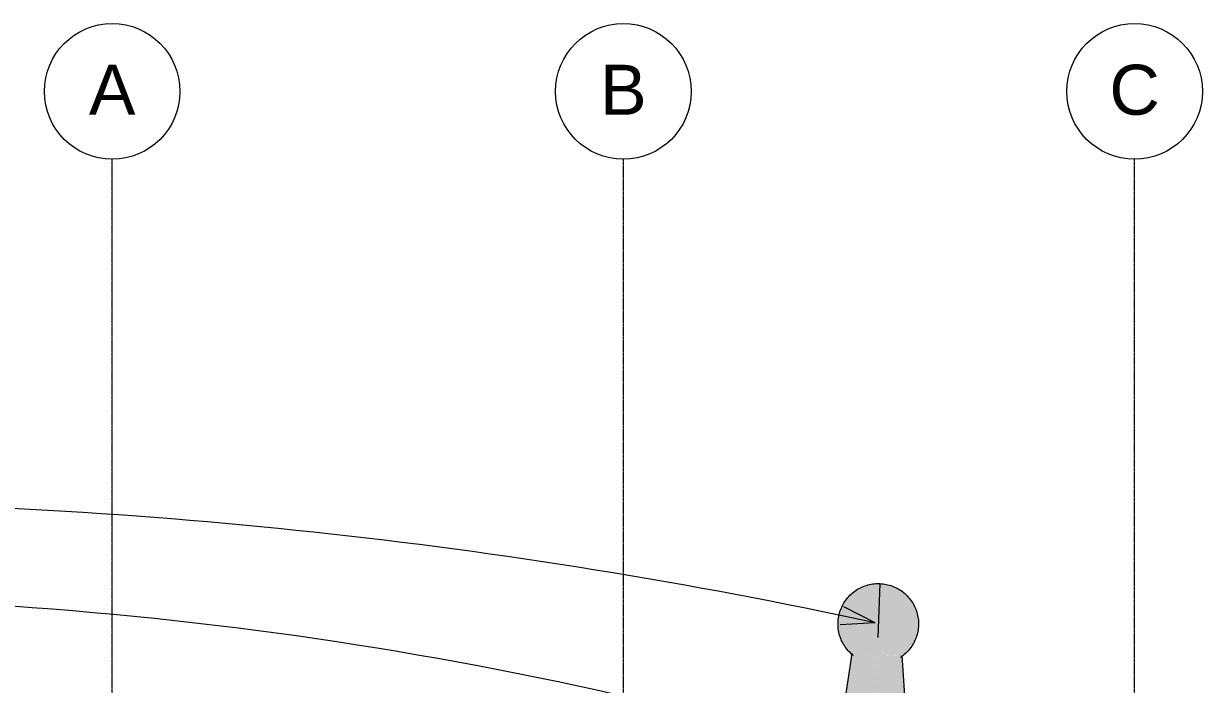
# Model space of a CAD drawing. Header units: inches. Extents: x 20478 to 36715, y -248 to 750.
# Drawn here: x 20861 to 21417, y 401 to 713 of the extents above; entities that cross this region are included whole.
import ezdxf

# ---------------------------------------------------------------- set-up
doc = ezdxf.new("R2010")
doc.units = ezdxf.units.IN
doc.header["$MEASUREMENT"] = 0
doc.linetypes.add('Grid Line 1_2_', pattern=[0.875, 0.5, -0.125, 0.125, -0.125])
for name, color, linetype, lineweight in [('A-GENM', 13, 'Continuous', 9), ('G-ANNO-TEXT', 231, 'Continuous', 9), ('S-GRID', 1, 'Continuous', 9), ('S-GRID-IDEN', 1, 'Continuous', 9)]:
    doc.layers.add(name, color=color, linetype=linetype, lineweight=lineweight)
doc.styles.add('Arial', font='arial.ttf', dxfattribs={"height": 23.60479})

# ---------------------------------------------------------------- blocks, each defined once
blk = doc.blocks.new('turbine vent - turbine vent-625927-Elevation - West')
at = {"layer": 'A-GENM'}
for points in [[(21275.3, 414.17), (21277.16, 415.69), (21279.08, 417.81), (21280.63, 420.11), (21281.88, 422.82), (21282.73, 425.95), (21283.06, 428.64), (21282.95, 431.62), (21282.37, 434.55), (21281.27, 437.49), (21279.9, 439.95), (21278.06, 442.3), (21275.87, 444.33), (21273.17, 446.1), (21270.83, 447.19), (21270.69, 447.24), (21268.4, 447.92), (21267.06, 448.2), (21266.93, 448.2), (21264.85, 448.42), (21261.89, 448.31), (21259.61, 447.88), (21258.53, 447.59), (21256.99, 447.03), (21256.16, 446.71), (21253.56, 445.26), (21251.21, 443.42), (21249.18, 441.23), (21247.38, 438.46), (21246.26, 436.05), (21245.45, 433.19), (21245.09, 430.23), (21245.2, 427.25), (21245.78, 424.32), (21246.8, 421.52), (21248.26, 418.91), (21250.12, 416.54), (21251.63, 415.21), (21251.82, 415.14), (21252.82, 415.18), (21253.44, 415.16), (21254.8, 415.04), (21256.56, 415.04), (21257.87, 414.84), (21258.54, 414.9), (21261.91, 414.71), (21264.64, 414.6), (21265.78, 414.58), (21266.75, 414.6), (21268.56, 414.51), (21269.38, 414.4), (21269.57, 414.39), (21270.71, 414.42), (21272.68, 414.35), (21274.51, 414.24), (21274.63, 414.21), (21274.85, 414.23), (21275.15, 414.18), (21275.3, 414.22)], [(21267.04, 448.19), (21266.92, 448.21), (21267, 448.2)], [(21262.29, 386.53), (21263.44, 414.7), (21262.8, 414.69), (21260.09, 414.78), (21258.54, 414.9), (21257.67, 414.87), (21256.22, 415.04), (21254.8, 415.04), (21254.5, 415.02), (21253.44, 415.16), (21251.7, 415.17), (21251.62, 415.16), (21247.3, 387.16), (21261.48, 386.57)], [(21277.27, 385.91), (21275.22, 414.19), (21275.01, 414.18), (21274.82, 414.22), (21274.51, 414.24), (21273.53, 414.33), (21271.59, 414.34), (21270.38, 414.45), (21269.26, 414.41), (21266.39, 414.61), (21265.77, 414.58), (21265.22, 414.56), (21263.46, 414.7), (21262.29, 386.53), (21277.05, 385.92)]]:
    blk.add_hatch(color=256, dxfattribs=at).paths.add_polyline_path(points, flags=0)
for p, q in [((21264.87, 448.42), (21263.8, 422.92)), ((21251.62, 415.51), (21247.3, 387.16)), ((21277.27, 385.91), (21275.33, 414.54))]:
    blk.add_line(p, q, dxfattribs=at)
at = {"layer": 'A-GENM', "flags": 128}
for points in [[(21252.32, 414.51), (21252.1, 414.68), (21251.52, 415.17), (21250.96, 415.68), (21250.42, 416.22), (21249.91, 416.78), (21249.41, 417.35), (21248.94, 417.95), (21248.49, 418.56), (21248.07, 419.2), (21247.67, 419.84), (21247.3, 420.51), (21246.96, 421.18), (21246.64, 421.88), (21246.35, 422.58), (21246.09, 423.29), (21245.86, 424.02), (21245.66, 424.75), (21245.49, 425.49), (21245.35, 426.24), (21245.23, 426.99), (21245.15, 427.74), (21245.1, 428.5), (21245.08, 429.26), (21245.08, 430.02), (21245.12, 430.78), (21245.19, 431.54), (21245.29, 432.29), (21245.42, 433.04), (21245.58, 433.78), (21245.77, 434.52), (21245.99, 435.25), (21246.23, 435.96), (21246.51, 436.67), (21246.81, 437.37), (21247.14, 438.05), (21247.5, 438.72), (21247.89, 439.38), (21248.3, 440.02), (21248.73, 440.64), (21249.19, 441.25), (21249.68, 441.83), (21250.18, 442.4), (21250.71, 442.94), (21251.26, 443.47), (21251.84, 443.97), (21252.43, 444.45), (21253.04, 444.9), (21253.66, 445.33), (21254.31, 445.73), (21254.97, 446.11), (21255.64, 446.46), (21256.33, 446.78), (21257.03, 447.08), (21257.74, 447.35), (21258.46, 447.59), (21259.19, 447.8), (21259.93, 447.98), (21260.67, 448.13), (21261.42, 448.25), (21262.18, 448.34), (21262.94, 448.4), (21263.7, 448.43), (21264.46, 448.43), (21264.87, 448.42)], [(21264.87, 448.42), (21265.62, 448.37), (21266.38, 448.29), (21267.13, 448.19), (21267.88, 448.05), (21268.62, 447.88), (21269.36, 447.69), (21270.08, 447.46), (21270.8, 447.21), (21271.5, 446.92), (21272.2, 446.61), (21272.88, 446.27), (21273.54, 445.91), (21274.19, 445.52), (21274.83, 445.1), (21275.45, 444.66), (21276.05, 444.19), (21276.63, 443.7), (21277.19, 443.18), (21277.73, 442.65), (21278.24, 442.09), (21278.74, 441.52), (21279.21, 440.92), (21279.66, 440.31), (21280.08, 439.67), (21280.48, 439.03), (21280.85, 438.36), (21281.19, 437.68), (21281.51, 436.99), (21281.79, 436.29), (21282.05, 435.58), (21282.29, 434.85), (21282.49, 434.12), (21282.66, 433.38), (21282.8, 432.63), (21282.92, 431.88), (21283, 431.13), (21283.05, 430.37), (21283.07, 429.61), (21283.07, 428.85), (21283.03, 428.09), (21282.96, 427.33), (21282.86, 426.58), (21282.73, 425.83), (21282.57, 425.09), (21282.38, 424.35), (21282.16, 423.62), (21281.92, 422.9), (21281.64, 422.2), (21281.34, 421.5), (21281.01, 420.82), (21280.65, 420.15), (21280.26, 419.49), (21279.85, 418.85), (21279.42, 418.23), (21278.96, 417.62), (21278.47, 417.04), (21277.97, 416.47), (21277.44, 415.93), (21276.89, 415.4), (21276.31, 414.9), (21275.72, 414.42), (21275.11, 413.97), (21274.55, 413.59)]]:
    blk.add_lwpolyline(points, dxfattribs=at)
blk = doc.blocks.new('Grid - Grid Head - Circle-14747-Elevation - West')
at = {"layer": 'S-GRID-IDEN'}
blk.add_circle((21143.8, 680.66), 32, dxfattribs=at)

msp = doc.modelspace()

# ---------------------------------------------------------------- linework, layer by layer
at = {"layer": 'G-ANNO-TEXT', "color": 145}
for q in [(21247.87, 437.418), (21246.082, 429.032)]:
    msp.add_line((21262.624, 429.887), q, dxfattribs=at)
for centre, radius, start in [((20729.514, -2031.135), 2518.102, 77.77735), ((20729.514, -1418.265), 1860.223, 70.960759)]:
    msp.add_arc(centre, radius, start, 90, dxfattribs=at)
at = {"layer": 'S-GRID', "linetype": 'Grid Line 1_2_'}
for p, q in [((20902.553, -132), (20902.553, 648.659)), ((21143.803, -132), (21143.803, 648.659)), ((21385.053, -132), (21385.053, 648.659))]:
    msp.add_line(p, q, dxfattribs=at)

# ---------------------------------------------------------------- block references
at = {"layer": 'A-GENM'}
msp.add_blockref('turbine vent - turbine vent-625927-Elevation - West', (0, 0), dxfattribs=at)
at = {"layer": 'S-GRID-IDEN'}
for p in [(-241.25, 0), (0, 0), (241.25, 0)]:
    msp.add_blockref('Grid - Grid Head - Circle-14747-Elevation - West', p, dxfattribs=at)

# ---------------------------------------------------------------- next in the draw order: texts
at = {"layer": 'S-GRID-IDEN', "char_height": 23.605, "attachment_point": 2, "line_spacing_factor": 0.938532, "style": 'Arial', "bg_fill": 3, "box_fill_scale": 1.25, "bg_fill_color": 0, "bg_fill_transparency": 0}
for s, insert, width in [('A', (20902.547, 693.241), 26.208), ('B', (21143.797, 693.241), 26.208), ('C', (21385.047, 693.241), 28.224)]:
    msp.add_mtext(s, dxfattribs=dict(at, insert=insert, width=width))

doc.saveas('drawing.dxf')
